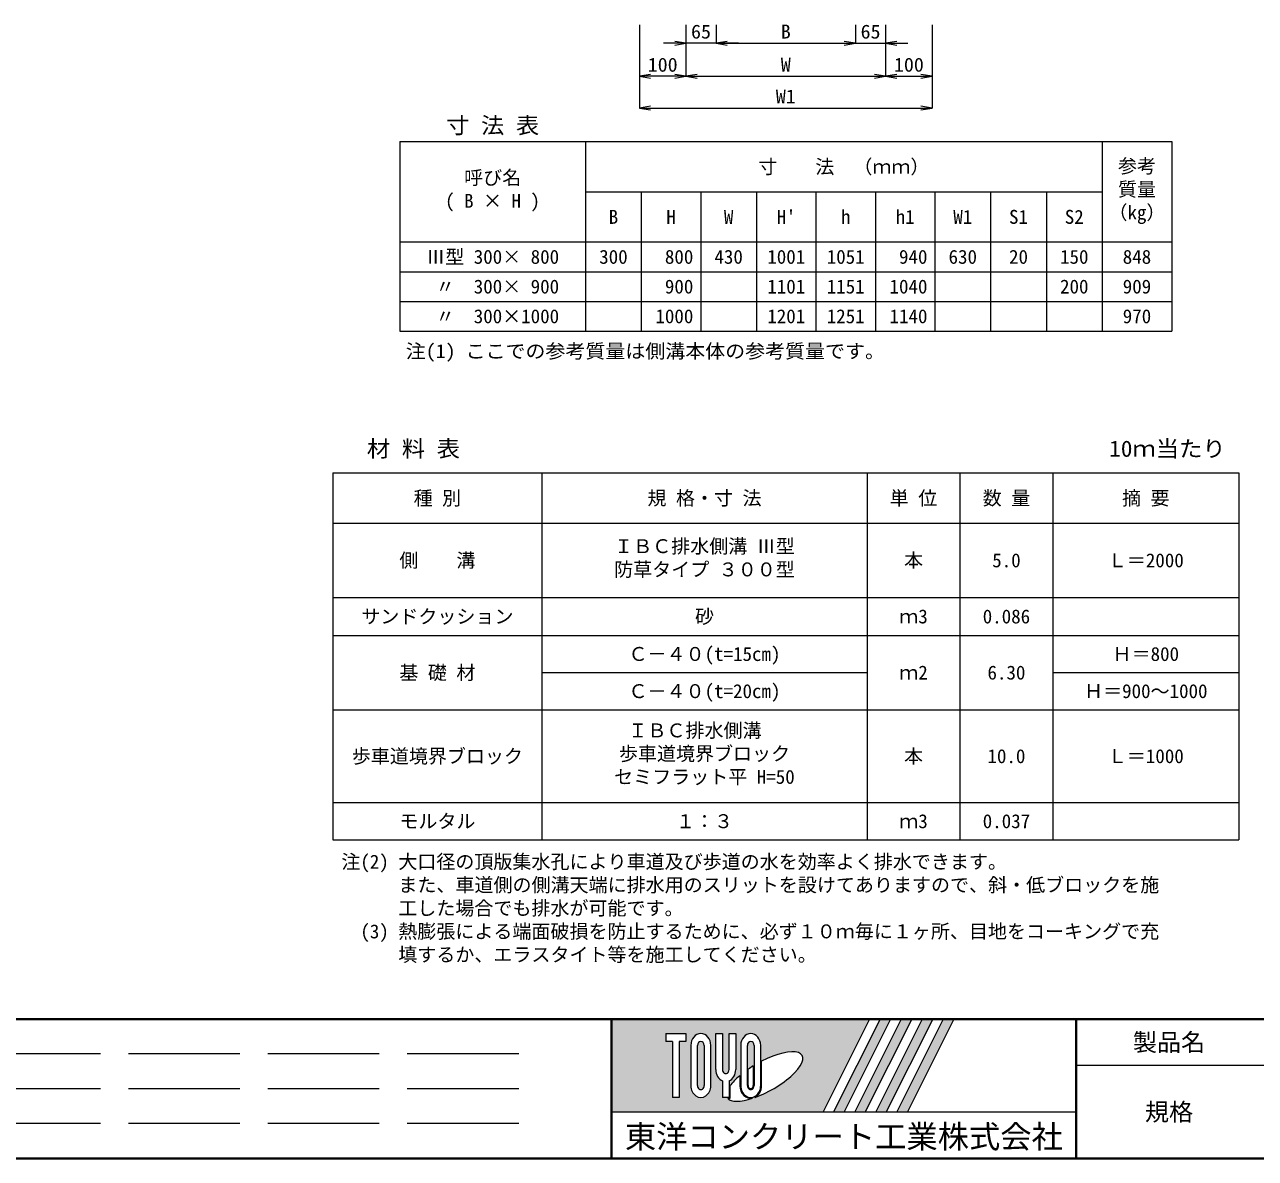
# Model space of a CAD drawing. Units: millimetres at full size. Extents: x 164402 to 209100, y 872507 to 885397.
# Drawn here: x 184256 to 186905, y 879147 to 881588 of the extents above; entities that cross this region are included whole.
import ezdxf
from ezdxf.enums import TextEntityAlignment as Align

# ---------------------------------------------------------------- set-up
doc = ezdxf.new("R2010")
doc.units = ezdxf.units.MM
doc.header["$LTSCALE"] = 40
doc.linetypes.add('DASHED', pattern=[7.5, 6, -1.5])
for name, color, linetype, lineweight in [('0_2', 7, 'Continuous', 13), ('Defpoints_3', 8, 'Continuous', 0), ('図枠', 7, 'Continuous', 5), ('寸法線', 7, 'Continuous', 13), ('寸法表', 30, 'Continuous', 13), ('補助線', 8, 'Continuous', 13)]:
    doc.layers.add(name, color=color, linetype=linetype, lineweight=lineweight)
doc.layers.add('文字', color=7, linetype='Continuous')
doc.styles.add('ＭＳ ゴシック', font='')
doc.styles.add('ＭＳ 明朝', font='')
doc.styles.get('ＭＳ ゴシック').set_extended_font_data('MS Gothic')
doc.styles.get('ＭＳ 明朝').set_extended_font_data('MS Mincho')

# ---------------------------------------------------------------- blocks, each defined once
blk = doc.blocks.new('open_arrow')
at = {"color": 0, "linetype": 'Continuous', "lineweight": -2}
blk.add_lwpolyline([(7.5, 1.25), (0, 0), (7.5, -1.25)], dxfattribs=at)

msp = doc.modelspace()

# ---------------------------------------------------------------- hatches: boundary and pattern name
at = {"layer": '図枠'}
h = msp.add_hatch(color=256, dxfattribs=at)
h.paths.add_polyline_path([(185519.36, 879447.22), (185519.36, 879247.22), (185974.67, 879247.22), (186074.67, 879447.22)])
edge = h.paths.add_edge_path(flags=16)
edge.add_ellipse((185848.81, 879323.38), major_axis=(80.81, 45.23), ratio=0.3471473, start_angle=-144.31122, end_angle=72.1899, ccw=False)
edge.add_ellipse((185818.88, 879303.85), major_axis=(0, 27.5), ratio=0.8463542, start_angle=-160.70346, end_angle=-90)
edge.add_line((185842.16, 879303.85), (185842.16, 879356.28))
edge = h.paths.add_edge_path(flags=16)
edge.add_ellipse((185818.88, 879390.58), major_axis=(0, 25.38), ratio=0.8463542, start_angle=-90, end_angle=90, ccw=False)
edge.add_line((185840.37, 879390.58), (185840.37, 879303.85))
edge.add_ellipse((185818.88, 879303.85), major_axis=(0, 25.38), ratio=0.8463542, start_angle=90, end_angle=-90, ccw=False)
edge.add_line((185797.4, 879303.85), (185797.4, 879390.58))
edge = h.paths.add_edge_path(flags=16)
edge.add_line((185826.04, 879390.58), (185826.04, 879303.85))
edge.add_ellipse((185818.88, 879303.85), major_axis=(0, 8.46), ratio=0.8463542, start_angle=90, end_angle=-90, ccw=False)
edge.add_line((185811.72, 879303.85), (185811.72, 879390.58))
edge.add_ellipse((185818.88, 879390.58), major_axis=(0, 8.46), ratio=0.8463542, start_angle=-90, end_angle=90, ccw=False)
edge = h.paths.add_edge_path(flags=16)
edge.add_line((185824.25, 879346.25), (185824.25, 879303.85))
edge.add_ellipse((185818.88, 879303.85), major_axis=(0, 6.35), ratio=0.8463542, start_angle=90, end_angle=-90, ccw=False)
edge.add_line((185813.51, 879303.85), (185813.51, 879339.31))
edge.add_ellipse((185848.81, 879323.38), major_axis=(80.81, 45.23), ratio=0.3471473, start_angle=107.79174, end_angle=126.47132, ccw=False)
edge = h.paths.add_edge_path(flags=16)
edge.add_ellipse((185765.17, 879338.23), major_axis=(0, 25.38), ratio=0.8463542, start_angle=-163.34117, end_angle=-90, ccw=False)
edge.add_line((185772.33, 879314.3), (185772.33, 879278.47))
edge.add_line((185772.33, 879278.47), (185758.01, 879278.47))
edge.add_line((185758.01, 879278.47), (185758.01, 879314.3))
edge.add_ellipse((185765.17, 879338.23), major_axis=(0, 25.38), ratio=0.8463542, start_angle=90, end_angle=163.34117, ccw=False)
edge.add_line((185743.69, 879338.23), (185743.69, 879415.97))
edge.add_line((185743.69, 879415.97), (185758.01, 879415.97))
edge.add_line((185758.01, 879415.97), (185758.01, 879338.23))
edge.add_ellipse((185765.17, 879338.23), major_axis=(0, 8.46), ratio=0.8463542, start_angle=90, end_angle=-90)
edge.add_line((185772.33, 879338.23), (185772.33, 879415.97))
edge.add_line((185772.33, 879415.97), (185786.66, 879415.97))
edge.add_line((185786.66, 879415.97), (185786.66, 879338.23))
edge = h.paths.add_edge_path(flags=16)
edge.add_line((185795.61, 879325.75), (185795.61, 879303.85))
edge.add_ellipse((185818.88, 879303.85), major_axis=(0, 27.5), ratio=0.8463542, start_angle=90, end_angle=-171.54427)
edge.add_ellipse((185848.81, 879323.38), major_axis=(80.81, 45.23), ratio=0.3471473, start_angle=-178.64954, end_angle=-148.29244, ccw=False)
edge.add_line((185769.25, 879276.35), (185774.12, 879276.35))
edge.add_line((185774.12, 879276.35), (185774.12, 879303.17))
edge.add_ellipse((185848.81, 879323.38), major_axis=(80.81, 45.23), ratio=0.3471473, start_angle=148.21912, end_angle=165.90812, ccw=False)
edge = h.paths.add_edge_path(flags=16)
edge.add_ellipse((185711.46, 879390.58), major_axis=(0, 25.38), ratio=0.8463542, start_angle=-90, end_angle=90, ccw=False)
edge.add_line((185732.95, 879390.58), (185732.95, 879303.85))
edge.add_ellipse((185711.46, 879303.85), major_axis=(0, 25.38), ratio=0.8463542, start_angle=90, end_angle=-90, ccw=False)
edge.add_line((185689.98, 879303.85), (185689.98, 879390.58))
edge = h.paths.add_edge_path(flags=16)
edge.add_line((185718.62, 879390.58), (185718.62, 879303.85))
edge.add_ellipse((185711.46, 879303.85), major_axis=(0, 8.46), ratio=0.8463542, start_angle=90, end_angle=-90, ccw=False)
edge.add_line((185704.3, 879303.85), (185704.3, 879390.58))
edge.add_ellipse((185711.46, 879390.58), major_axis=(0, 8.46), ratio=0.8463542, start_angle=-90, end_angle=90, ccw=False)
h.paths.add_polyline_path([(185679.23, 879415.97), (185679.23, 879399.05), (185664.91, 879399.05), (185664.91, 879278.47), (185650.59, 879278.47), (185650.59, 879399.05), (185636.27, 879399.05), (185636.27, 879415.97)], flags=16)
for points in [[(185997.36, 879247.22), (186020.05, 879247.22), (186120.05, 879447.22), (186097.36, 879447.22)], [(186165.42, 879447.22), (186142.73, 879447.22), (186042.73, 879247.22), (186065.42, 879247.22)], [(186210.8, 879447.22), (186188.11, 879447.22), (186088.11, 879247.22), (186110.8, 879247.22)], [(186256.17, 879447.22), (186233.48, 879447.22), (186133.48, 879247.22), (186156.17, 879247.22)]]:
    msp.add_hatch(color=256, dxfattribs=at).paths.add_polyline_path(points)

# ---------------------------------------------------------------- linework, layer by layer
at = {"layer": 'Defpoints_3'}
for p, q in [((185463.36, 881056.09), (185583.36, 881056.09)), ((185711.36, 881056.09), (185831.36, 881056.09)), ((186215.36, 881056.09), (186455.36, 881056.09)), ((185463.36, 880992.09), (185583.36, 880992.09)), ((185711.36, 880992.09), (185831.36, 880992.09)), ((186215.36, 880992.09), (186575.36, 880992.09))]:
    msp.add_line(p, q, dxfattribs=at)
at = {"layer": '図枠', "lineweight": 40}
for p, q in [((181994.36, 879447.22), (189794.36, 879447.22)), ((185519.36, 879147.22), (185519.36, 879447.22)), ((186519.36, 879147.22), (186519.36, 879447.22)), ((181994.36, 879147.22), (189794.36, 879147.22))]:
    msp.add_line(p, q, dxfattribs=at)
at = {"layer": '図枠'}
for p, q in [((185519.36, 879447.22), (186074.67, 879447.22)), ((186074.67, 879447.22), (185974.67, 879247.22)), ((186097.36, 879447.22), (185997.36, 879247.22)), ((186120.05, 879447.22), (186020.05, 879247.22)), ((186142.73, 879447.22), (186042.73, 879247.22)), ((186165.42, 879447.22), (186065.42, 879247.22)), ((186188.11, 879447.22), (186088.11, 879247.22)), ((186097.36, 879447.22), (186120.05, 879447.22)), ((186210.8, 879447.22), (186110.8, 879247.22)), ((186233.48, 879447.22), (186133.48, 879247.22)), ((186142.73, 879447.22), (186165.42, 879447.22)), ((186256.17, 879447.22), (186156.17, 879247.22)), ((186188.11, 879447.22), (186210.8, 879447.22)), ((186233.48, 879447.22), (186256.17, 879447.22)), ((185636.27, 879415.97), (185636.27, 879399.05)), ((185636.27, 879415.97), (185679.23, 879415.97)), ((185679.23, 879415.97), (185679.23, 879399.05)), ((185743.69, 879415.97), (185758.01, 879415.97)), ((185743.69, 879338.23), (185743.69, 879415.97)), ((185758.01, 879415.97), (185758.01, 879338.23)), ((185772.33, 879415.97), (185786.66, 879415.97)), ((185772.33, 879338.23), (185772.33, 879415.97)), ((185786.66, 879415.97), (185786.66, 879338.23)), ((185650.59, 879399.05), (185636.27, 879399.05)), ((185650.59, 879399.05), (185650.59, 879278.47)), ((185664.91, 879399.05), (185664.91, 879278.47)), ((185679.23, 879399.05), (185664.91, 879399.05)), ((185689.98, 879390.58), (185689.98, 879303.85)), ((185704.3, 879303.85), (185704.3, 879390.58)), ((185718.62, 879390.58), (185718.62, 879303.85)), ((185732.95, 879303.85), (185732.95, 879390.58)), ((185797.4, 879390.58), (185797.4, 879303.85)), ((185811.72, 879303.85), (185811.72, 879390.58)), ((185826.04, 879390.58), (185826.04, 879303.85)), ((185840.37, 879303.85), (185840.37, 879390.58)), ((185842.16, 879303.85), (185842.16, 879356.28)), ((185813.51, 879303.85), (185813.51, 879339.31)), ((185824.25, 879346.25), (185824.25, 879303.85)), ((185758.01, 879314.3), (185758.01, 879278.47)), ((185772.33, 879314.3), (185772.33, 879278.47)), ((185774.12, 879303.17), (185774.12, 879276.35)), ((185795.61, 879325.75), (185795.61, 879303.85)), ((185664.91, 879278.47), (185650.59, 879278.47)), ((185772.33, 879278.47), (185758.01, 879278.47)), ((185769.25, 879276.35), (185774.12, 879276.35)), ((185519.36, 879247.22), (185974.67, 879247.22)), ((185997.36, 879247.22), (186020.05, 879247.22)), ((186042.73, 879247.22), (186065.42, 879247.22)), ((186088.11, 879247.22), (186110.8, 879247.22)), ((186133.48, 879247.22), (186156.17, 879247.22))]:
    msp.add_line(p, q, dxfattribs=at)
at = {"layer": '図枠', "linetype": 'DASHED', "lineweight": 9}
for p, q in [((185319.36, 879372.22), (182194.36, 879372.22)), ((185319.36, 879297.22), (182194.36, 879297.22)), ((185319.36, 879222.22), (182194.36, 879222.22))]:
    msp.add_line(p, q, dxfattribs=at)
at = {"layer": '図枠', "lineweight": 13}
msp.add_line((189794.36, 879347.22), (186519.36, 879347.22), dxfattribs=at)
at = {"layer": '図枠'}
for centre, major_axis, ratio, start_param, end_param in [((185711.46, 879390.58), (0, 25.38), 0.846354, 4.712389, 7.8539816), ((185818.88, 879390.58), (0, 25.38), 0.846354, 4.712389, 7.8539816), ((185711.46, 879390.58), (0, 8.46), 0.846354, 4.712389, 7.8539816), ((185818.88, 879390.58), (0, 8.46), 0.846354, 4.712389, 7.8539816), ((185848.81, 879323.38), (80.81, 45.23), 0.347147, 4.2621853, 7.7429163), ((185765.17, 879338.23), (0, 25.38), 0.846354, 1.5707963, 2.8017557), ((185765.17, 879338.23), (0, 8.46), 0.846354, 1.5707963, 4.712389), ((185765.17, 879338.23), (0, 25.38), 0.846354, 3.4814296, 4.712389), ((185848.81, 879323.38), (80.81, 45.23), 0.347147, 1.6817405, 1.8219833), ((185711.46, 879303.85), (0, 25.38), 0.846354, 1.5707963, 4.712389), ((185711.46, 879303.85), (0, 8.46), 0.846354, 1.5707963, 4.712389), ((185848.81, 879323.38), (80.81, 45.23), 0.347147, 2.0815197, 2.5155126), ((185818.88, 879303.85), (0, 27.5), 0.846354, 1.5707963, 3.3154679), ((185818.88, 879303.85), (0, 25.38), 0.846354, 1.5707963, 4.712389), ((185818.88, 879303.85), (0, 8.46), 0.846354, 1.5707963, 4.712389), ((185818.88, 879303.85), (0, 6.35), 0.846354, 1.5707963, 4.712389), ((185818.88, 879303.85), (0, 27.5), 0.846354, 3.5338438, 4.712389), ((185848.81, 879323.38), (80.81, 45.23), 0.347147, 3.2093975, 4.2004451)]:
    msp.add_ellipse(centre, major_axis=major_axis, ratio=ratio, start_param=start_param, end_param=end_param, dxfattribs=at)
at = {"layer": '寸法線'}
for p, q in [((185579.36, 881587.29), (185579.36, 881408.21)), ((185579.36, 881587.29), (185579.36, 881476.65)), ((185679.36, 881587.29), (185679.36, 881547.96)), ((185679.36, 881587.29), (185679.36, 881476.65)), ((185679.36, 881587.29), (185679.36, 881476.65)), ((185744.36, 881587.29), (185744.36, 881547.96)), ((185744.36, 881587.29), (185744.36, 881547.96)), ((186044.36, 881587.29), (186044.36, 881547.96)), ((186044.36, 881587.29), (186044.36, 881547.96)), ((186109.36, 881587.29), (186109.36, 881547.96)), ((186109.36, 881587.29), (186109.36, 881476.65)), ((186109.36, 881587.29), (186109.36, 881476.65)), ((186209.36, 881587.29), (186209.36, 881476.65)), ((186209.36, 881587.29), (186209.36, 881408.21)), ((185792.36, 881547.96), (185631.36, 881547.96)), ((185744.36, 881547.96), (186044.36, 881547.96)), ((185996.36, 881547.96), (186157.36, 881547.96)), ((185679.36, 881476.65), (185579.36, 881476.65)), ((185679.36, 881476.65), (186109.36, 881476.65)), ((186109.36, 881476.65), (186209.36, 881476.65)), ((185579.36, 881408.21), (186209.36, 881408.21))]:
    msp.add_line(p, q, dxfattribs=at)
at = {"layer": '寸法表'}
for p, q in [((185063.36, 881336.09), (186725.36, 881336.09)), ((185063.36, 881336.09), (185063.36, 880928.09)), ((185463.36, 881336.09), (185463.36, 880928.09)), ((186575.36, 881336.09), (186575.36, 880928.09)), ((186725.36, 881336.09), (186725.36, 880928.09)), ((185463.36, 881228.09), (186575.36, 881228.09)), ((185583.36, 881228.09), (185583.36, 880928.09)), ((185711.36, 881228.09), (185711.36, 880928.09)), ((185831.36, 881228.09), (185831.36, 880928.09)), ((185959.36, 881228.09), (185959.36, 880928.09)), ((186087.36, 881228.09), (186087.36, 880928.09)), ((186215.36, 881228.09), (186215.36, 880928.09)), ((186335.36, 881228.09), (186335.36, 880928.09)), ((186455.36, 881228.09), (186455.36, 880928.09)), ((185063.36, 881120.09), (186725.36, 881120.09)), ((185063.36, 881056.09), (185463.36, 881056.09)), ((185583.36, 881056.09), (185711.36, 881056.09)), ((185831.36, 881056.09), (186215.36, 881056.09)), ((186455.36, 881056.09), (186725.36, 881056.09)), ((185063.36, 880992.09), (185463.36, 880992.09)), ((185583.36, 880992.09), (185711.36, 880992.09)), ((185831.36, 880992.09), (186215.36, 880992.09)), ((186575.36, 880992.09), (186725.36, 880992.09)), ((185063.36, 880928.09), (186725.36, 880928.09)), ((184919.36, 880622.7), (186869.36, 880622.7)), ((184919.36, 880622.7), (184919.36, 879833.1)), ((185369.36, 880622.7), (185369.36, 879833.1)), ((186069.36, 880622.7), (186069.36, 879833.1)), ((186269.36, 880622.7), (186269.36, 879833.1)), ((186469.36, 880622.7), (186469.36, 879833.1)), ((186869.36, 880622.7), (186869.36, 879833.1)), ((184919.36, 880514.7), (186869.36, 880514.7)), ((184919.36, 880354.7), (186869.36, 880354.7)), ((184919.36, 880273.1), (186869.36, 880273.1)), ((185369.36, 880193.1), (186069.36, 880193.1)), ((186469.36, 880193.1), (186869.36, 880193.1)), ((184919.36, 880113.1), (186869.36, 880113.1)), ((184919.36, 879913.1), (186869.36, 879913.1)), ((184919.36, 879833.1), (186869.36, 879833.1))]:
    msp.add_line(p, q, dxfattribs=at)
at = {"layer": '補助線'}
msp.add_line((185519.36, 879247.22), (186519.36, 879247.22), dxfattribs=at)

# ---------------------------------------------------------------- block references
at = {"layer": '寸法線', "xscale": 3.2, "yscale": 3.2, "rotation": 180}
for p in [(185679.36, 881547.96), (186044.36, 881547.96), (186044.36, 881547.96), (185679.36, 881476.65), (186109.36, 881476.65), (186209.36, 881476.65), (186209.36, 881408.21)]:
    msp.add_blockref('open_arrow', p, dxfattribs=at)
at = {"layer": '寸法線', "xscale": 3.2, "yscale": 3.2}
for p in [(185744.36, 881547.96), (185744.36, 881547.96), (186109.36, 881547.96), (185579.36, 881476.65), (185679.36, 881476.65), (186109.36, 881476.65), (185579.36, 881408.21)]:
    msp.add_blockref('open_arrow', p, dxfattribs=at)

# ---------------------------------------------------------------- texts
at = {"layer": '0_2', "style": 'ＭＳ 明朝'}
for s, p in [('注(2) 大口径の頂版集水孔により車道及び歩道の水を効率よく排水できます。', (184937.59, 879800.95)), ('\u3000\u3000\u3000また、車道側の側溝天端に排水用のスリットを設けてありますので、斜・低ブロックを施 ', (184937.59, 879750.95)), ('      工した場合でも排水が可能です。', (184937.59, 879700.95)), ('\u3000(3) 熱膨張による端面破損を防止するために、必ず１０ｍ毎に１ヶ所、目地をコーキングで充', (184937.59, 879650.95)), ('      填するか、エラスタイト等を施工してください。', (184937.59, 879600.95))]:
    msp.add_text(s, height=30.02, dxfattribs=at).set_placement(p, align=Align.TOP_LEFT)
at = {"layer": '図枠', "style": 'ＭＳ ゴシック'}
for s, height, p in [('製品名', 37.98, (186719.36, 879397.22)), ('規格', 37.98, (186719.36, 879247.22)), ('東洋コンクリート工業株式会社', 49.37, (186019.36, 879194.09))]:
    msp.add_text(s, height=height, dxfattribs=at).set_placement(p, align=Align.MIDDLE_CENTER)
at = {"layer": '寸法線', "style": 'ＭＳ 明朝', "width": 1.05}
for s, p in [('65', (185711.86, 881572.96)), ('B', (185894.36, 881572.96)), ('65', (186076.86, 881572.96)), ('100', (185629.36, 881501.65)), ('W', (185894.36, 881501.65)), ('100', (186159.36, 881501.65)), ('W1', (185894.36, 881433.21))]:
    msp.add_text(s, height=30.02, dxfattribs=at).set_placement(p, align=Align.MIDDLE_CENTER)
at = {"layer": '寸法表', "style": 'ＭＳ 明朝'}
for s, p in [('寸\u3000\u3000法\u3000（ｍｍ）', (186019.36, 881282.09)), ('B', (185523.36, 881174.09)), ('H', (185647.36, 881174.09)), ('W', (185771.36, 881174.09)), ("H'", (185895.36, 881174.09)), ('h', (186023.36, 881174.09)), ('h1', (186151.36, 881174.09)), ('W1', (186275.36, 881174.09)), ('S1', (186395.36, 881174.09)), ('S2', (186515.36, 881174.09)), ('Ⅲ型 300× 800', (185263.36, 881088.09)), ('300', (185523.36, 881088.09)), ('430', (185771.36, 881088.09)), ('1001', (185895.36, 881088.09)), ('1051', (186023.36, 881088.09)), ('630', (186275.36, 881088.09)), ('20', (186395.36, 881088.09)), ('150', (186515.36, 881088.09)), ('848', (186650.36, 881088.09)), (' 〃\u3000300× 900', (185263.36, 881024.09)), ('1101', (185895.36, 881024.09)), ('1151', (186023.36, 881024.09)), ('200', (186515.36, 881024.09)), ('909', (186650.36, 881024.09)), (' 〃\u3000300×1000', (185263.36, 880960.09)), ('1201', (185895.36, 880960.09)), ('1251', (186023.36, 880960.09)), ('970', (186650.36, 880960.09)), ('種 別', (185144.36, 880568.7)), ('規 格・寸 法', (185719.36, 880568.7)), ('単 位', (186169.36, 880568.7)), ('数 量', (186369.36, 880568.7)), ('摘 要', (186669.36, 880568.7)), ('側\u3000\u3000溝', (185144.36, 880434.7)), ('本', (186169.36, 880434.7)), ('5.0', (186369.36, 880434.7)), ('Ｌ＝2000', (186669.36, 880434.7)), ('サンドクッション', (185144.36, 880313.9)), ('砂', (185719.36, 880313.9)), ('ｍ3', (186169.36, 880313.9)), ('0.086', (186369.36, 880313.9)), ('Ｃ－４０(t=15cm)', (185719.36, 880233.1)), ('Ｈ＝800', (186669.36, 880233.1)), ('基 礎 材', (185144.36, 880193.1)), ('ｍ2', (186169.36, 880193.1)), ('6.30', (186369.36, 880193.1)), ('Ｃ－４０(t=20cm)', (185719.36, 880153.1)), ('Ｈ＝900～1000', (186669.36, 880153.1)), ('歩車道境界ブロック', (185144.36, 880013.1)), ('本', (186169.36, 880013.1)), ('10.0', (186369.36, 880013.1)), ('Ｌ＝1000', (186669.36, 880013.1)), ('モルタル', (185144.36, 879873.1)), ('１：３', (185719.36, 879873.1)), ('ｍ3', (186169.36, 879873.1)), ('0.037', (186369.36, 879873.1))]:
    msp.add_text(s, height=30.02, dxfattribs=at).set_placement(p, align=Align.MIDDLE_CENTER)
for s, p in [('参考', (186609.41, 881298.57)), ('呼び名', (185201.93, 881273.57)), ('質量', (186609.41, 881248.57)), ('( B × H )', (185160.98, 881223.57)), ('（kg）', (186588.93, 881198.57)), ('ＩＢＣ排水側溝 Ⅲ型', (185524.85, 880480.17)), ('防草タイプ ３００型', (185524.85, 880430.17)), ('ＩＢＣ排水側溝\u3000', (185555.56, 880083.57)), ('歩車道境界ブロック', (185535.08, 880033.57)), ('セミフラット平 H=50', (185524.85, 879983.57))]:
    msp.add_text(s, height=30.02, dxfattribs=at).set_placement(p, align=Align.TOP_LEFT)
for s, p in [('800', (185695.36, 881088.09)), ('940', (186199.36, 881088.09)), ('900', (185695.36, 881024.09)), ('1040', (186199.36, 881024.09)), ('1000', (185695.36, 880960.09)), ('1140', (186199.36, 880960.09))]:
    msp.add_text(s, height=30.02, dxfattribs=at).set_placement(p, align=Align.MIDDLE_RIGHT)
at = {"layer": '文字', "style": 'ＭＳ 明朝', "width": 1.05}
msp.add_text('寸 法 表', height=35.03, dxfattribs=at).set_placement((185263.36, 881371.09), align=Align.MIDDLE_CENTER)
for s, height, p in [('注(1) ここでの参考質量は側溝本体の参考質量です。', 30.02, (185076.22, 880861.01)), ('10ｍ当たり', 35.03, (186590.59, 880647.06))]:
    msp.add_text(s, height=height, dxfattribs=at).set_placement(p, align=Align.BOTTOM_LEFT)
msp.add_text('材 料 表', height=35.03, dxfattribs=at).set_placement((185092.75, 880647.06), align=Align.BOTTOM_CENTER)

doc.saveas('drawing.dxf')
